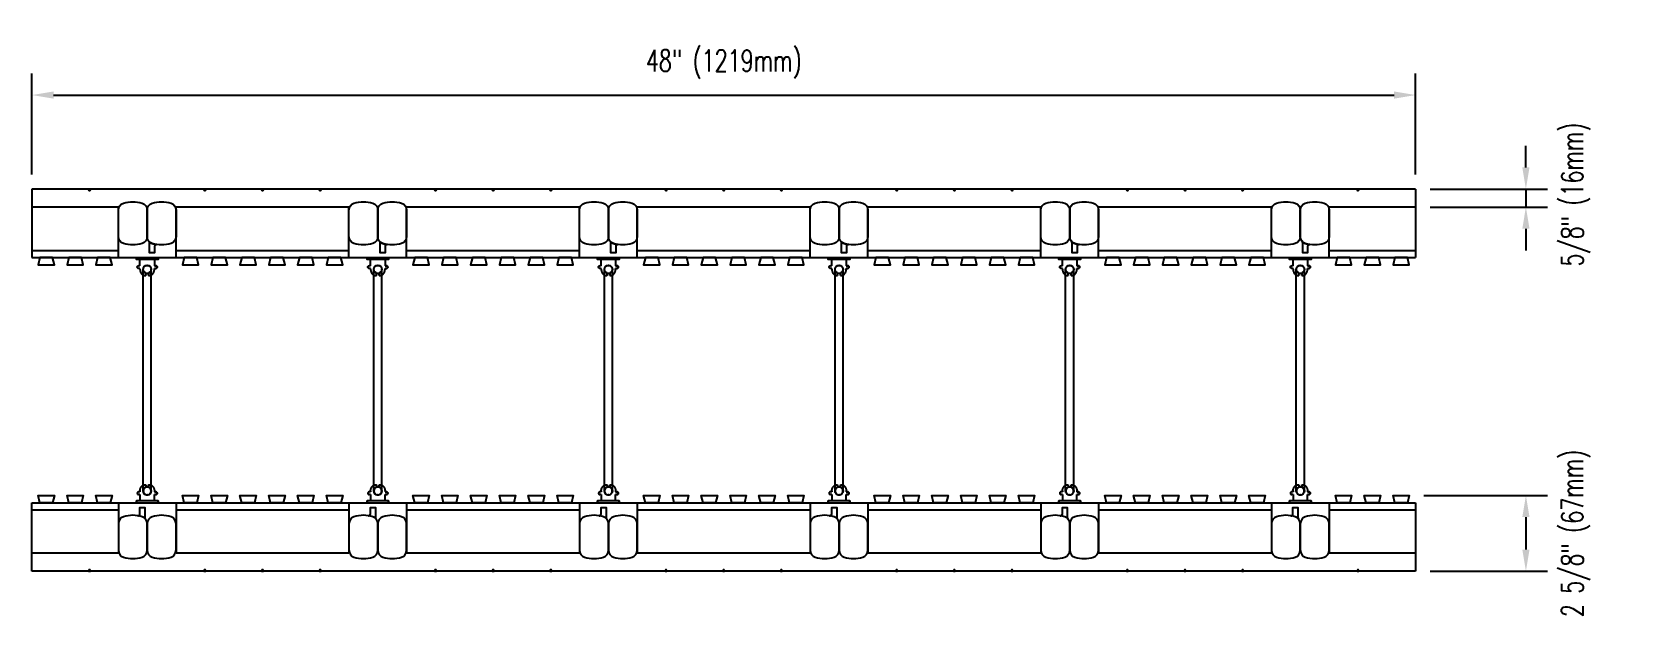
# Model space of a CAD drawing. Header units: inches. Extents: x 215.5 to 270.8, y 99.6 to 156.7.
# Drawn here: x 215.5 to 270.8, y 136.5 to 156.7 of the extents above; entities that cross this region are included whole.
import ezdxf

# ---------------------------------------------------------------- set-up
doc = ezdxf.new("R2010")
doc.units = ezdxf.units.IN
doc.header["$MEASUREMENT"] = 0
for name, color, linetype in [('line25', 2, 'Continuous'), ('LINE50', 5, 'Continuous'), ('LINE9', 9, 'Continuous'), ('TEXT', 4, 'Continuous')]:
    doc.layers.add(name, color=color, linetype=linetype)
doc.styles.add('DIM', font='romans.shx', dxfattribs={"width": 0.7})
doc.dimstyles.new('ext_8', dxfattribs={"dimscale": 8, "dimtxt": 0.09375, "dimasz": 0.09375, "dimexe": 0.09375, "dimexo": 0.0625, "dimgap": 0.0625, "dimtad": 1, "dimdec": 1, "dimzin": 3, "dimdsep": 46, "dimlunit": 4, "dimtxsty": 'DIM', "dimcen": 0.09, "dimdle": 0.09375, "dimclrt": 4, "dimadec": 0, "dimazin": 0, "dimtfac": 1, "dimtdec": 1, "dimtmove": 2, "dimatfit": 3, "dimfxl": 0, "dimfrac": 2, "dimtolj": 1, "dimtzin": 0, "dimarcsym": 0})

# ---------------------------------------------------------------- blocks, each defined once
blk = doc.blocks.new('*D16')
at = {"layer": 'Defpoints', "color": 0}
for p in [(263.52, 154.546), (215.52, 151.286), (263.52, 151.286)]:
    blk.add_point(p, dxfattribs=at)
at = {"layer": 'TEXT', "color": 0, "lineweight": -2}
for p, q in [((215.52, 151.786), (215.52, 155.296)), ((263.52, 151.786), (263.52, 155.296)), ((216.27, 154.546), (262.77, 154.546))]:
    blk.add_line(p, q, dxfattribs=at)
at = {"layer": 'TEXT', "color": 0}
for points in [[(216.27, 154.671), (216.27, 154.421), (215.52, 154.546)], [(262.77, 154.671), (262.77, 154.421), (263.52, 154.546)]]:
    blk.add_solid(points, dxfattribs=at)
at = {"layer": 'TEXT', "color": 4, "insert": (239.52, 155.618), "char_height": 0.75, "attachment_point": 5, "style": 'DIM'}
blk.add_mtext('\\A1;48" (1219mm)', dxfattribs=at)
blk = doc.blocks.new('*D17')
at = {"layer": 'Defpoints', "color": 0}
for p in [(263.52, 151.286), (263.52, 150.661), (267.345, 150.661)]:
    blk.add_point(p, dxfattribs=at)
at = {"layer": 'TEXT', "color": 0, "lineweight": -2}
for p, q in [((267.345, 152.036), (267.345, 152.786)), ((264.02, 151.286), (268.095, 151.286)), ((267.345, 151.286), (267.345, 150.661)), ((264.02, 150.661), (268.095, 150.661)), ((267.345, 149.911), (267.345, 149.161))]:
    blk.add_line(p, q, dxfattribs=at)
at = {"layer": 'TEXT', "color": 0}
for points in [[(267.22, 152.036), (267.47, 152.036), (267.345, 151.286)], [(267.22, 149.911), (267.47, 149.911), (267.345, 150.661)]]:
    blk.add_solid(points, dxfattribs=at)
at = {"layer": 'TEXT', "color": 4, "insert": (269.077, 151.098), "char_height": 0.75, "attachment_point": 5, "rotation": 90, "style": 'DIM'}
blk.add_mtext('\\A1;5/8" (16mm)', dxfattribs=at)
blk = doc.blocks.new('*D18')
at = {"layer": 'Defpoints', "color": 0}
for p in [(263.301, 140.661), (263.52, 138.036), (267.345, 138.036)]:
    blk.add_point(p, dxfattribs=at)
at = {"layer": 'TEXT', "color": 0, "lineweight": -2}
for p, q in [((263.801, 140.661), (268.095, 140.661)), ((267.345, 139.911), (267.345, 138.786)), ((264.02, 138.036), (268.095, 138.036))]:
    blk.add_line(p, q, dxfattribs=at)
at = {"layer": 'TEXT', "color": 0}
for points in [[(267.22, 139.911), (267.47, 139.911), (267.345, 140.661)], [(267.22, 138.786), (267.47, 138.786), (267.345, 138.036)]]:
    blk.add_solid(points, dxfattribs=at)
at = {"layer": 'TEXT', "color": 4, "insert": (269.077, 139.348), "char_height": 0.75, "attachment_point": 5, "rotation": 90, "style": 'DIM'}
blk.add_mtext('\\A1;2 5/8" (67mm)', dxfattribs=at)
blk = doc.blocks.new('WEB_CENTRE_TOP')
for p, q in [((-0.141, 0), (-0.141, 7.688)), ((0.141, 0), (0.141, 7.688))]:
    blk.add_line(p, q)
for centre in [(0, 7.688), (0, 0)]:
    blk.add_circle(centre, 0.141)
blk = doc.blocks.new('Connector')
blk.add_point((0.271, 0))
at = {"layer": 'LINE9'}
for p, q in [((0, 0.375), (0, -0.375)), ((0.062, -0.375), (0.062, 0.375)), ((0.281, 0.25), (0.062, 0.25))]:
    blk.add_line(p, q, dxfattribs=at)
for points, weights in [([(0.007, 0.375), (0.004, 0.375), (0, 0.375)], [1, 0.972587069138, 0.950305488115]), ([(0.327, 0.343), (0.308, 0.343), (0.281, 0.317), (0.281, 0.297)], [1, 0.85355339, 0.85355339, 1]), ([(0.328, 0.343), (0.327, 0.343), (0.327, 0.343)], [1, 0.70710678, 1]), ([(0.375, 0.297), (0.375, 0.317), (0.348, 0.343), (0.329, 0.343)], [1, 0.85355339, 0.85355339, 1]), ([(0.406, 0.25), (0.546, 0.25), (0.619, 0.131)], [0.958404415409, 0.794674173519, 0.864651571113]), ([(0.619, 0.052), (0.612, 0.049), (0.604, 0.049)], [0.83615024178, 0.892081430621, 1]), ([(0, -0.375), (0.004, -0.375), (0.007, -0.375)], [0.950305488115, 0.972587069138, 1]), ([(0.281, -0.297), (0.281, -0.317), (0.308, -0.343), (0.327, -0.343)], [1, 0.85355339, 0.85355339, 1]), ([(0.327, -0.343), (0.281, -0.343), (0.281, -0.297)], [1, 0.70710678, 1]), ([(0.329, -0.343), (0.348, -0.343), (0.375, -0.317), (0.375, -0.297)], [1, 0.85355339, 0.85355339, 1]), ([(0.375, -0.297), (0.375, -0.343), (0.329, -0.343)], [1, 0.70710678, 1]), ([(0.619, -0.131), (0.546, -0.25), (0.406, -0.25)], [0.864651574428, 0.794674169686, 0.958404415195]), ([(0.604, -0.049), (0.612, -0.049), (0.619, -0.052)], [1, 0.89208144177, 0.836150253337])]:
    blk.add_rational_spline(points, weights, degree=2, dxfattribs=at)
for points, degree in [([(0, 0.375), (0.002, 0.375), (0.005, 0.375), (0.007, 0.375)], 3), ([(0.007, 0.375), (0.021, 0.375), (0.051, 0.375), (0.062, 0.375), (0.062, 0.375)], 3), ([(0.281, 0.25), (0.281, 0.297)], 1), ([(0.327, 0.343), (0.327, 0.343), (0.328, 0.343), (0.328, 0.343)], 3), ([(0.328, 0.343), (0.329, 0.343), (0.329, 0.343), (0.329, 0.343)], 3), ([(0.375, 0.25), (0.375, 0.297)], 1), ([(0.406, 0.25), (0.375, 0.25)], 1), ([(0.406, 0.25), (0.406, 0.25)], 1), ([(0.406, 0.25), (0.406, 0.25)], 1), ([(0.406, 0.25), (0.406, 0.25)], 1), ([(0.406, 0.25), (0.406, 0.25)], 1), ([(0.406, 0.25), (0.406, 0.25)], 1), ([(0.406, 0.25), (0.406, 0.25)], 1), ([(0.406, 0.25), (0.406, 0.25)], 1), ([(0.406, 0.25), (0.406, 0.25)], 1), ([(0.406, 0.25), (0.406, 0.25)], 1), ([(0.406, 0.25), (0.406, 0.25)], 1), ([(0.406, 0.25), (0.406, 0.25)], 1), ([(0.406, 0.25), (0.406, 0.25)], 1), ([(0.406, 0.25), (0.406, 0.25)], 1), ([(0.406, 0.25), (0.406, 0.25)], 1), ([(0.406, 0.25), (0.406, 0.25)], 1), ([(0.406, 0.25), (0.406, 0.25)], 1), ([(0.406, 0.25), (0.406, 0.25)], 1), ([(0.406, 0.25), (0.406, 0.25)], 1), ([(0.406, 0.25), (0.406, 0.25)], 1), ([(0.406, 0.25), (0.406, 0.25)], 1), ([(0.406, 0.25), (0.406, 0.25)], 1), ([(0.406, 0.25), (0.406, 0.25)], 1), ([(0.406, 0.25), (0.406, 0.25)], 1), ([(0.406, 0.25), (0.406, 0.25)], 1), ([(0.604, 0.049), (0.532, 0.049)], 1), ([(0.532, 0.049), (0.532, 0.049)], 1), ([(0.532, 0.049), (0.532, 0.049)], 1), ([(0.532, 0.049), (0.532, 0.049)], 1), ([(0.532, 0.049), (0.532, 0.049)], 1), ([(0.532, 0.049), (0.532, 0.049)], 1), ([(0.532, 0.049), (0.532, 0.049)], 1), ([(0.532, 0.049), (0.532, 0.049)], 1), ([(0.532, 0.049), (0.532, 0.049)], 1), ([(0.532, 0.049), (0.532, 0.049)], 1), ([(0.532, 0.049), (0.532, 0.049)], 1), ([(0.604, 0.049), (0.609, 0.049), (0.614, 0.05), (0.619, 0.052)], 3), ([(0.604, 0.049), (0.604, 0.049)], 1), ([(0.604, 0.049), (0.604, 0.049)], 1), ([(0.604, 0.049), (0.604, 0.049)], 1), ([(0.604, 0.049), (0.604, 0.049)], 1), ([(0.619, 0.131), (0.619, 0.052)], 1), ([(0.619, 0.131), (0.619, 0.131)], 1), ([(0.619, 0.131), (0.619, 0.131)], 1), ([(0.619, 0.131), (0.619, 0.131)], 1), ([(0.619, 0.131), (0.619, 0.131)], 1), ([(0.007, -0.375), (0.005, -0.375), (0.002, -0.375), (0, -0.375)], 3), ([(0.062, -0.375), (0.062, -0.375), (0.051, -0.375), (0.021, -0.375), (0.007, -0.375)], 3), ([(0.062, -0.25), (0.281, -0.25)], 1), ([(0.281, -0.297), (0.281, -0.25)], 1), ([(0.281, -0.25), (0.281, -0.297)], 1), ([(0.328, -0.343), (0.328, -0.343), (0.327, -0.343), (0.327, -0.343)], 3), ([(0.329, -0.343), (0.329, -0.343), (0.329, -0.343), (0.328, -0.343)], 3), ([(0.375, -0.25), (0.375, -0.297)], 1), ([(0.375, -0.297), (0.375, -0.25)], 1), ([(0.406, -0.25), (0.375, -0.25)], 1), ([(0.406, -0.25), (0.406, -0.25)], 1), ([(0.406, -0.25), (0.406, -0.25)], 1), ([(0.406, -0.25), (0.406, -0.25)], 1), ([(0.406, -0.25), (0.406, -0.25)], 1), ([(0.406, -0.25), (0.406, -0.25)], 1), ([(0.406, -0.25), (0.406, -0.25)], 1), ([(0.406, -0.25), (0.406, -0.25)], 1), ([(0.406, -0.25), (0.406, -0.25)], 1), ([(0.406, -0.25), (0.406, -0.25)], 1), ([(0.406, -0.25), (0.406, -0.25)], 1), ([(0.406, -0.25), (0.406, -0.25)], 1), ([(0.532, -0.049), (0.604, -0.049)], 1), ([(0.604, -0.049), (0.58, -0.049), (0.556, -0.049), (0.532, -0.049)], 3), ([(0.532, -0.049), (0.532, -0.049)], 1), ([(0.532, -0.049), (0.532, -0.049)], 1), ([(0.532, -0.049), (0.532, -0.049)], 1), ([(0.532, -0.049), (0.532, -0.049)], 1), ([(0.619, -0.052), (0.614, -0.05), (0.609, -0.049), (0.604, -0.049)], 3), ([(0.604, -0.049), (0.604, -0.049)], 1), ([(0.604, -0.049), (0.604, -0.049)], 1), ([(0.604, -0.049), (0.604, -0.049)], 1), ([(0.604, -0.049), (0.604, -0.049)], 1), ([(0.604, -0.049), (0.604, -0.049)], 1), ([(0.604, -0.049), (0.604, -0.049)], 1), ([(0.604, -0.049), (0.604, -0.049)], 1), ([(0.604, -0.049), (0.604, -0.049)], 1), ([(0.619, -0.052), (0.619, -0.131)], 1), ([(0.619, -0.131), (0.619, -0.131)], 1), ([(0.619, -0.131), (0.619, -0.131)], 1), ([(0.619, -0.131), (0.619, -0.131)], 1), ([(0.619, -0.131), (0.619, -0.131)], 1)]:
    blk.add_open_spline(points, degree=degree, dxfattribs=at)
for points, weights, knots in [([(0.062, 0.375), (0.062, 0.375), (0.046, 0.375), (0.03, 0.375), (0.007, 0.375)], [0.868718858569, 0.861102746415, 1, 0.861102734288, 0.868718859898], [0, 0, 0, 0.5, 0.5, 1, 1, 1]), ([(0.532, 0.049), (0.472, 0.203), (0.333, 0.113), (0.157, 0), (0.333, -0.113), (0.472, -0.203), (0.532, -0.049)], [0.899508922286, 0.599718215298, 1, 0.54226024, 1, 0.599718224335, 0.899508908749], [0, 0, 0, 0.318112, 0.318112, 0.681888, 0.681888, 1, 1, 1]), ([(0.007, -0.375), (0.03, -0.375), (0.046, -0.375), (0.062, -0.375), (0.062, -0.375)], [0.868718859319, 0.861102739573, 1, 0.861102742958, 0.868718858948], [0, 0, 0, 0.5, 0.5, 1, 1, 1])]:
    blk.add_rational_spline(points, weights, degree=2, knots=knots, dxfattribs=at)

msp = doc.modelspace()

# ---------------------------------------------------------------- linework, layer by layer
at = {"layer": 'line25'}
for p, q in [((218.52, 150.661), (215.52, 150.661)), ((226.52, 150.661), (220.52, 150.661)), ((234.52, 150.661), (228.52, 150.661)), ((242.52, 150.661), (236.52, 150.661)), ((250.52, 150.661), (244.52, 150.661)), ((258.52, 150.661), (252.52, 150.661)), ((263.52, 150.661), (260.498, 150.661)), ((215.52, 148.911), (263.52, 148.911)), ((215.52, 140.411), (263.52, 140.411)), ((218.52, 138.661), (215.52, 138.661)), ((226.52, 138.661), (220.52, 138.661)), ((234.52, 138.661), (228.52, 138.661)), ((242.52, 138.661), (236.52, 138.661)), ((250.52, 138.661), (244.52, 138.661)), ((258.52, 138.661), (252.52, 138.661)), ((263.52, 138.661), (260.52, 138.661))]:
    msp.add_line(p, q, dxfattribs=at)
for points in [[(215.801, 148.911), (215.739, 148.661), (216.301, 148.661), (216.239, 148.911)], [(216.801, 148.911), (216.739, 148.661), (217.301, 148.661), (217.239, 148.911)], [(217.801, 148.911), (217.739, 148.661), (218.301, 148.661), (218.239, 148.911)], [(220.801, 148.911), (220.739, 148.661), (221.301, 148.661), (221.239, 148.911)], [(221.801, 148.911), (221.739, 148.661), (222.301, 148.661), (222.239, 148.911)], [(222.801, 148.911), (222.739, 148.661), (223.301, 148.661), (223.239, 148.911)], [(223.801, 148.911), (223.739, 148.661), (224.301, 148.661), (224.239, 148.911)], [(224.801, 148.911), (224.739, 148.661), (225.301, 148.661), (225.239, 148.911)], [(225.801, 148.911), (225.739, 148.661), (226.301, 148.661), (226.239, 148.911)], [(228.801, 148.911), (228.739, 148.661), (229.301, 148.661), (229.239, 148.911)], [(229.801, 148.911), (229.739, 148.661), (230.301, 148.661), (230.239, 148.911)], [(230.801, 148.911), (230.739, 148.661), (231.301, 148.661), (231.239, 148.911)], [(231.801, 148.911), (231.739, 148.661), (232.301, 148.661), (232.239, 148.911)], [(232.801, 148.911), (232.739, 148.661), (233.301, 148.661), (233.239, 148.911)], [(233.801, 148.911), (233.739, 148.661), (234.301, 148.661), (234.239, 148.911)], [(236.801, 148.911), (236.739, 148.661), (237.301, 148.661), (237.239, 148.911)], [(237.801, 148.911), (237.739, 148.661), (238.301, 148.661), (238.239, 148.911)], [(238.801, 148.911), (238.739, 148.661), (239.301, 148.661), (239.239, 148.911)], [(239.801, 148.911), (239.739, 148.661), (240.301, 148.661), (240.239, 148.911)], [(240.801, 148.911), (240.739, 148.661), (241.301, 148.661), (241.239, 148.911)], [(241.801, 148.911), (241.739, 148.661), (242.301, 148.661), (242.239, 148.911)], [(244.801, 148.911), (244.739, 148.661), (245.301, 148.661), (245.239, 148.911)], [(245.801, 148.911), (245.739, 148.661), (246.301, 148.661), (246.239, 148.911)], [(246.801, 148.911), (246.739, 148.661), (247.301, 148.661), (247.239, 148.911)], [(247.801, 148.911), (247.739, 148.661), (248.301, 148.661), (248.239, 148.911)], [(248.801, 148.911), (248.739, 148.661), (249.301, 148.661), (249.239, 148.911)], [(249.801, 148.911), (249.739, 148.661), (250.301, 148.661), (250.239, 148.911)], [(252.801, 148.911), (252.739, 148.661), (253.301, 148.661), (253.239, 148.911)], [(253.801, 148.911), (253.739, 148.661), (254.301, 148.661), (254.239, 148.911)], [(254.801, 148.911), (254.739, 148.661), (255.301, 148.661), (255.239, 148.911)], [(255.801, 148.911), (255.739, 148.661), (256.301, 148.661), (256.239, 148.911)], [(256.801, 148.911), (256.739, 148.661), (257.301, 148.661), (257.239, 148.911)], [(257.801, 148.911), (257.739, 148.661), (258.301, 148.661), (258.239, 148.911)], [(260.801, 148.911), (260.739, 148.661), (261.301, 148.661), (261.239, 148.911)], [(261.801, 148.911), (261.739, 148.661), (262.301, 148.661), (262.239, 148.911)], [(262.801, 148.911), (262.739, 148.661), (263.301, 148.661), (263.239, 148.911)], [(215.801, 140.411), (215.739, 140.661), (216.301, 140.661), (216.239, 140.411)], [(216.801, 140.411), (216.739, 140.661), (217.301, 140.661), (217.239, 140.411)], [(217.801, 140.411), (217.739, 140.661), (218.301, 140.661), (218.239, 140.411)], [(220.801, 140.411), (220.739, 140.661), (221.301, 140.661), (221.239, 140.411)], [(221.801, 140.411), (221.739, 140.661), (222.301, 140.661), (222.239, 140.411)], [(222.801, 140.411), (222.739, 140.661), (223.301, 140.661), (223.239, 140.411)], [(223.801, 140.411), (223.739, 140.661), (224.301, 140.661), (224.239, 140.411)], [(224.801, 140.411), (224.739, 140.661), (225.301, 140.661), (225.239, 140.411)], [(225.801, 140.411), (225.739, 140.661), (226.301, 140.661), (226.239, 140.411)], [(228.801, 140.411), (228.739, 140.661), (229.301, 140.661), (229.239, 140.411)], [(229.801, 140.411), (229.739, 140.661), (230.301, 140.661), (230.239, 140.411)], [(230.801, 140.411), (230.739, 140.661), (231.301, 140.661), (231.239, 140.411)], [(231.801, 140.411), (231.739, 140.661), (232.301, 140.661), (232.239, 140.411)], [(232.801, 140.411), (232.739, 140.661), (233.301, 140.661), (233.239, 140.411)], [(233.801, 140.411), (233.739, 140.661), (234.301, 140.661), (234.239, 140.411)], [(236.801, 140.411), (236.739, 140.661), (237.301, 140.661), (237.239, 140.411)], [(237.801, 140.411), (237.739, 140.661), (238.301, 140.661), (238.239, 140.411)], [(238.801, 140.411), (238.739, 140.661), (239.301, 140.661), (239.239, 140.411)], [(239.801, 140.411), (239.739, 140.661), (240.301, 140.661), (240.239, 140.411)], [(240.801, 140.411), (240.739, 140.661), (241.301, 140.661), (241.239, 140.411)], [(241.801, 140.411), (241.739, 140.661), (242.301, 140.661), (242.239, 140.411)], [(244.801, 140.411), (244.739, 140.661), (245.301, 140.661), (245.239, 140.411)], [(245.801, 140.411), (245.739, 140.661), (246.301, 140.661), (246.239, 140.411)], [(246.801, 140.411), (246.739, 140.661), (247.301, 140.661), (247.239, 140.411)], [(247.801, 140.411), (247.739, 140.661), (248.301, 140.661), (248.239, 140.411)], [(248.801, 140.411), (248.739, 140.661), (249.301, 140.661), (249.239, 140.411)], [(249.801, 140.411), (249.739, 140.661), (250.301, 140.661), (250.239, 140.411)], [(252.801, 140.411), (252.739, 140.661), (253.301, 140.661), (253.239, 140.411)], [(253.801, 140.411), (253.739, 140.661), (254.301, 140.661), (254.239, 140.411)], [(254.801, 140.411), (254.739, 140.661), (255.301, 140.661), (255.239, 140.411)], [(255.801, 140.411), (255.739, 140.661), (256.301, 140.661), (256.239, 140.411)], [(256.801, 140.411), (256.739, 140.661), (257.301, 140.661), (257.239, 140.411)], [(257.801, 140.411), (257.739, 140.661), (258.301, 140.661), (258.239, 140.411)], [(260.801, 140.411), (260.739, 140.661), (261.301, 140.661), (261.239, 140.411)], [(261.801, 140.411), (261.739, 140.661), (262.301, 140.661), (262.239, 140.411)], [(262.801, 140.411), (262.739, 140.661), (263.301, 140.661), (263.239, 140.411)]]:
    msp.add_lwpolyline(points, close=True, dxfattribs=at)
at = {"layer": 'LINE50'}
for p, q in [((263.52, 151.286), (215.52, 151.286)), ((215.52, 151.286), (215.52, 148.911)), ((263.52, 151.286), (263.52, 148.911)), ((215.52, 138.036), (215.52, 140.411)), ((263.52, 140.411), (263.52, 138.036)), ((263.52, 138.036), (215.52, 138.036))]:
    msp.add_line(p, q, dxfattribs=at)
at = {"layer": 'LINE9'}
for p, q in [((218.52, 148.911), (218.52, 150.661)), ((220.52, 148.911), (220.52, 150.661)), ((226.52, 148.911), (226.52, 150.661)), ((228.52, 148.911), (228.52, 150.661)), ((234.52, 148.911), (234.52, 150.661)), ((236.52, 148.911), (236.52, 150.661)), ((242.52, 148.911), (242.52, 150.661)), ((244.52, 148.911), (244.52, 150.661)), ((250.52, 148.911), (250.52, 150.661)), ((252.52, 148.911), (252.52, 150.661)), ((258.52, 148.911), (258.52, 150.661)), ((260.52, 148.911), (260.52, 150.661)), ((215.52, 149.161), (218.52, 149.161)), ((220.52, 149.161), (226.52, 149.161)), ((228.52, 149.161), (234.52, 149.161)), ((236.52, 149.161), (242.52, 149.161)), ((244.52, 149.161), (250.52, 149.161)), ((252.52, 149.161), (258.52, 149.161)), ((260.52, 149.161), (263.52, 149.161)), ((215.52, 140.161), (218.52, 140.161)), ((218.52, 140.411), (218.52, 138.661)), ((220.52, 140.411), (220.52, 138.661)), ((220.52, 140.161), (226.52, 140.161)), ((226.52, 140.411), (226.52, 138.661)), ((228.52, 140.411), (228.52, 138.661)), ((228.52, 140.161), (234.52, 140.161)), ((234.52, 140.411), (234.52, 138.661)), ((236.52, 140.411), (236.52, 138.661)), ((236.52, 140.161), (242.52, 140.161)), ((242.52, 140.411), (242.52, 138.661)), ((244.52, 140.411), (244.52, 138.661)), ((244.52, 140.161), (250.52, 140.161)), ((250.52, 140.411), (250.52, 138.661)), ((252.52, 140.411), (252.52, 138.661)), ((252.52, 140.161), (258.52, 140.161)), ((258.52, 140.411), (258.52, 138.661)), ((260.52, 140.411), (260.52, 138.661)), ((260.52, 140.161), (263.52, 140.161))]:
    msp.add_line(p, q, dxfattribs=at)
for points in [[(217.551, 151.286), (217.52, 151.221), (217.489, 151.286)], [(221.551, 151.286), (221.52, 151.221), (221.489, 151.286)], [(223.551, 151.286), (223.52, 151.221), (223.489, 151.286)], [(225.551, 151.286), (225.52, 151.221), (225.489, 151.286)], [(229.551, 151.286), (229.52, 151.221), (229.489, 151.286)], [(231.551, 151.286), (231.52, 151.221), (231.489, 151.286)], [(233.551, 151.286), (233.52, 151.221), (233.489, 151.286)], [(237.551, 151.286), (237.52, 151.221), (237.489, 151.286)], [(239.551, 151.286), (239.52, 151.221), (239.489, 151.286)], [(241.551, 151.286), (241.52, 151.221), (241.489, 151.286)], [(245.551, 151.286), (245.52, 151.221), (245.489, 151.286)], [(247.551, 151.286), (247.52, 151.221), (247.489, 151.286)], [(249.551, 151.286), (249.52, 151.221), (249.489, 151.286)], [(253.551, 151.286), (253.52, 151.221), (253.489, 151.286)], [(255.551, 151.286), (255.52, 151.221), (255.489, 151.286)], [(257.551, 151.286), (257.52, 151.221), (257.489, 151.286)], [(261.551, 151.286), (261.52, 151.221), (261.489, 151.286)], [(217.551, 138.036), (217.52, 138.1), (217.489, 138.036)], [(221.551, 138.036), (221.52, 138.1), (221.489, 138.036)], [(223.551, 138.036), (223.52, 138.1), (223.489, 138.036)], [(225.551, 138.036), (225.52, 138.1), (225.489, 138.036)], [(229.551, 138.036), (229.52, 138.1), (229.489, 138.036)], [(231.551, 138.036), (231.52, 138.1), (231.489, 138.036)], [(233.551, 138.036), (233.52, 138.1), (233.489, 138.036)], [(237.551, 138.036), (237.52, 138.1), (237.489, 138.036)], [(239.551, 138.036), (239.52, 138.1), (239.489, 138.036)], [(241.551, 138.036), (241.52, 138.1), (241.489, 138.036)], [(245.551, 138.036), (245.52, 138.1), (245.489, 138.036)], [(247.551, 138.036), (247.52, 138.1), (247.489, 138.036)], [(249.551, 138.036), (249.52, 138.1), (249.489, 138.036)], [(253.551, 138.036), (253.52, 138.1), (253.489, 138.036)], [(255.551, 138.036), (255.52, 138.1), (255.489, 138.036)], [(257.551, 138.036), (257.52, 138.1), (257.489, 138.036)], [(261.551, 138.036), (261.52, 138.1), (261.489, 138.036)]]:
    msp.add_lwpolyline(points, close=True, dxfattribs=at)
for points in [[(219.347, 149.4, -0.157671), (218.693, 149.4, -0.325305), (218.52, 149.638), (218.52, 150.559, -0.325305), (218.693, 150.797, -0.157671), (219.347, 150.797, -0.325305), (219.52, 150.559), (219.52, 149.638, -0.325305)], [(220.347, 149.4, -0.157671), (219.693, 149.4, -0.325305), (219.52, 149.638), (219.52, 150.559, -0.325305), (219.693, 150.797, -0.157671), (220.347, 150.797, -0.325305), (220.52, 150.559), (220.52, 149.638, -0.325305)], [(227.347, 149.4, -0.157671), (226.693, 149.4, -0.325305), (226.52, 149.638), (226.52, 150.559, -0.325305), (226.693, 150.797, -0.157671), (227.347, 150.797, -0.325305), (227.52, 150.559), (227.52, 149.638, -0.325305)], [(228.347, 149.4, -0.157671), (227.693, 149.4, -0.325305), (227.52, 149.638), (227.52, 150.559, -0.325305), (227.693, 150.797, -0.157671), (228.347, 150.797, -0.325305), (228.52, 150.559), (228.52, 149.638, -0.325305)], [(235.347, 149.4, -0.157671), (234.693, 149.4, -0.325305), (234.52, 149.638), (234.52, 150.559, -0.325305), (234.693, 150.797, -0.157671), (235.347, 150.797, -0.325305), (235.52, 150.559), (235.52, 149.638, -0.325305)], [(236.347, 149.4, -0.157671), (235.693, 149.4, -0.325305), (235.52, 149.638), (235.52, 150.559, -0.325305), (235.693, 150.797, -0.157671), (236.347, 150.797, -0.325305), (236.52, 150.559), (236.52, 149.638, -0.325305)], [(243.347, 149.4, -0.157671), (242.693, 149.4, -0.325305), (242.52, 149.638), (242.52, 150.559, -0.325305), (242.693, 150.797, -0.157671), (243.347, 150.797, -0.325305), (243.52, 150.559), (243.52, 149.638, -0.325305)], [(244.347, 149.4, -0.157671), (243.693, 149.4, -0.325305), (243.52, 149.638), (243.52, 150.559, -0.325305), (243.693, 150.797, -0.157671), (244.347, 150.797, -0.325305), (244.52, 150.559), (244.52, 149.638, -0.325305)], [(251.347, 149.4, -0.157671), (250.693, 149.4, -0.325305), (250.52, 149.638), (250.52, 150.559, -0.325305), (250.693, 150.797, -0.157671), (251.347, 150.797, -0.325305), (251.52, 150.559), (251.52, 149.638, -0.325305)], [(252.347, 149.4, -0.157671), (251.693, 149.4, -0.325305), (251.52, 149.638), (251.52, 150.559, -0.325305), (251.693, 150.797, -0.157671), (252.347, 150.797, -0.325305), (252.52, 150.559), (252.52, 149.638, -0.325305)], [(259.347, 149.4, -0.157671), (258.693, 149.4, -0.325305), (258.52, 149.638), (258.52, 150.559, -0.325305), (258.693, 150.797, -0.157671), (259.347, 150.797, -0.325305), (259.52, 150.559), (259.52, 149.638, -0.325305)], [(260.347, 149.4, -0.157671), (259.693, 149.4, -0.325305), (259.52, 149.638), (259.52, 150.559, -0.325305), (259.693, 150.797, -0.157671), (260.347, 150.797, -0.325305), (260.52, 150.559), (260.52, 149.638, -0.325305)], [(219.693, 149.4, 0.037267), (219.847, 149.362, 0.463036), (219.774, 149.301), (219.774, 149.079), (219.603, 149.079), (219.603, 149.425, 0.189002), (219.587, 149.468, 0.128407)], [(227.693, 149.4, 0.037267), (227.847, 149.362, 0.463036), (227.774, 149.301), (227.774, 149.079), (227.603, 149.079), (227.603, 149.425, 0.189002), (227.587, 149.468, 0.128407)], [(235.693, 149.4, 0.037267), (235.847, 149.362, 0.463036), (235.774, 149.301), (235.774, 149.079), (235.603, 149.079), (235.603, 149.425, 0.189002), (235.587, 149.468, 0.128407)], [(243.693, 149.4, 0.037267), (243.847, 149.362, 0.463036), (243.774, 149.301), (243.774, 149.079), (243.603, 149.079), (243.603, 149.425, 0.189002), (243.587, 149.468, 0.128407)], [(251.693, 149.4, 0.037267), (251.847, 149.362, 0.463036), (251.774, 149.301), (251.774, 149.079), (251.603, 149.079), (251.603, 149.425, 0.189002), (251.587, 149.468, 0.128407)], [(259.693, 149.4, 0.037267), (259.847, 149.362, 0.463036), (259.774, 149.301), (259.774, 149.079), (259.603, 149.079), (259.603, 149.425, 0.189002), (259.587, 149.468, 0.128407)], [(219.347, 139.922, 0.157671), (218.693, 139.922, 0.325305), (218.52, 139.684), (218.52, 138.763, 0.325305), (218.693, 138.525, 0.157671), (219.347, 138.525, 0.325305), (219.52, 138.763), (219.52, 139.684, 0.325305)], [(219.347, 139.922, 0.037267), (219.193, 139.959, 0.463036), (219.266, 140.021), (219.266, 140.242), (219.437, 140.242), (219.437, 139.896, 0.189002), (219.453, 139.854, 0.128407)], [(220.347, 139.922, 0.157671), (219.693, 139.922, 0.325305), (219.52, 139.684), (219.52, 138.763, 0.325305), (219.693, 138.525, 0.157671), (220.347, 138.525, 0.325305), (220.52, 138.763), (220.52, 139.684, 0.325305)], [(227.347, 139.922, 0.157671), (226.693, 139.922, 0.325305), (226.52, 139.684), (226.52, 138.763, 0.325305), (226.693, 138.525, 0.157671), (227.347, 138.525, 0.325305), (227.52, 138.763), (227.52, 139.684, 0.325305)], [(227.347, 139.922, 0.037267), (227.193, 139.959, 0.463036), (227.266, 140.021), (227.266, 140.242), (227.437, 140.242), (227.437, 139.896, 0.189002), (227.453, 139.854, 0.128407)], [(228.347, 139.922, 0.157671), (227.693, 139.922, 0.325305), (227.52, 139.684), (227.52, 138.763, 0.325305), (227.693, 138.525, 0.157671), (228.347, 138.525, 0.325305), (228.52, 138.763), (228.52, 139.684, 0.325305)], [(235.347, 139.922, 0.157671), (234.693, 139.922, 0.325305), (234.52, 139.684), (234.52, 138.763, 0.325305), (234.693, 138.525, 0.157671), (235.347, 138.525, 0.325305), (235.52, 138.763), (235.52, 139.684, 0.325305)], [(235.347, 139.922, 0.037267), (235.193, 139.959, 0.463036), (235.266, 140.021), (235.266, 140.242), (235.437, 140.242), (235.437, 139.896, 0.189002), (235.453, 139.854, 0.128407)], [(236.347, 139.922, 0.157671), (235.693, 139.922, 0.325305), (235.52, 139.684), (235.52, 138.763, 0.325305), (235.693, 138.525, 0.157671), (236.347, 138.525, 0.325305), (236.52, 138.763), (236.52, 139.684, 0.325305)], [(243.347, 139.922, 0.157671), (242.693, 139.922, 0.325305), (242.52, 139.684), (242.52, 138.763, 0.325305), (242.693, 138.525, 0.157671), (243.347, 138.525, 0.325305), (243.52, 138.763), (243.52, 139.684, 0.325305)], [(243.347, 139.922, 0.037267), (243.193, 139.959, 0.463036), (243.266, 140.021), (243.266, 140.242), (243.437, 140.242), (243.437, 139.896, 0.189002), (243.453, 139.854, 0.128407)], [(244.347, 139.922, 0.157671), (243.693, 139.922, 0.325305), (243.52, 139.684), (243.52, 138.763, 0.325305), (243.693, 138.525, 0.157671), (244.347, 138.525, 0.325305), (244.52, 138.763), (244.52, 139.684, 0.325305)], [(251.347, 139.922, 0.157671), (250.693, 139.922, 0.325305), (250.52, 139.684), (250.52, 138.763, 0.325305), (250.693, 138.525, 0.157671), (251.347, 138.525, 0.325305), (251.52, 138.763), (251.52, 139.684, 0.325305)], [(251.347, 139.922, 0.037267), (251.193, 139.959, 0.463036), (251.266, 140.021), (251.266, 140.242), (251.437, 140.242), (251.437, 139.896, 0.189002), (251.453, 139.854, 0.128407)], [(252.347, 139.922, 0.157671), (251.693, 139.922, 0.325305), (251.52, 139.684), (251.52, 138.763, 0.325305), (251.693, 138.525, 0.157671), (252.347, 138.525, 0.325305), (252.52, 138.763), (252.52, 139.684, 0.325305)], [(259.347, 139.922, 0.157671), (258.693, 139.922, 0.325305), (258.52, 139.684), (258.52, 138.763, 0.325305), (258.693, 138.525, 0.157671), (259.347, 138.525, 0.325305), (259.52, 138.763), (259.52, 139.684, 0.325305)], [(259.347, 139.922, 0.037267), (259.193, 139.959, 0.463036), (259.266, 140.021), (259.266, 140.242), (259.437, 140.242), (259.437, 139.896, 0.189002), (259.453, 139.854, 0.128407)], [(260.347, 139.922, 0.157671), (259.693, 139.922, 0.325305), (259.52, 139.684), (259.52, 138.763, 0.325305), (259.693, 138.525, 0.157671), (260.347, 138.525, 0.325305), (260.52, 138.763), (260.52, 139.684, 0.325305)]]:
    msp.add_lwpolyline(points, format="xyb", close=True, dxfattribs=at)

# ---------------------------------------------------------------- block references
for p in [(219.52, 140.817), (227.52, 140.817), (235.52, 140.817), (243.52, 140.817), (251.52, 140.817), (259.52, 140.817)]:
    msp.add_blockref('WEB_CENTRE_TOP', p, dxfattribs=at)
at = {"layer": 'TEXT', "xscale": -1, "rotation": 90}
for p in [(219.52, 148.911), (227.52, 148.911), (235.52, 148.911), (243.52, 148.911), (251.52, 148.911), (259.52, 148.911)]:
    msp.add_blockref('Connector', p, dxfattribs=at)
at = {"layer": 'TEXT', "rotation": 90}
for p in [(219.52, 140.411), (227.52, 140.411), (235.52, 140.411), (243.52, 140.411), (251.52, 140.411), (259.52, 140.411)]:
    msp.add_blockref('Connector', p, dxfattribs=at)

# ---------------------------------------------------------------- dimensions: what is measured, and where the dimension line sits
at = {"layer": 'TEXT'}
dim = msp.add_linear_dim(base=(263.52, 154.546), p1=(215.52, 151.286), p2=(263.52, 151.286), text='48" (1219mm)', dimstyle='ext_8', dxfattribs=at)
dim.commit()
dim.dimension.update_dxf_attribs({"geometry": '*D16', "text_midpoint": (239.52, 155.618)})
for base, p1, p2, text, picture, middle in [((267.345, 150.661), (263.52, 151.286), (263.52, 150.661), '5/8" (16mm)', '*D17', (269.077, 151.098)), ((267.345, 138.036), (263.301, 140.661), (263.52, 138.036), '2 5/8" (67mm)', '*D18', (269.077, 139.348))]:
    dim = msp.add_linear_dim(base=base, p1=p1, p2=p2, angle=90, text=text, dimstyle='ext_8', dxfattribs=at)
    dim.commit()
    dim.dimension.update_dxf_attribs({"geometry": picture, "text_midpoint": middle, "dimtype": 160})

doc.saveas('drawing.dxf')
